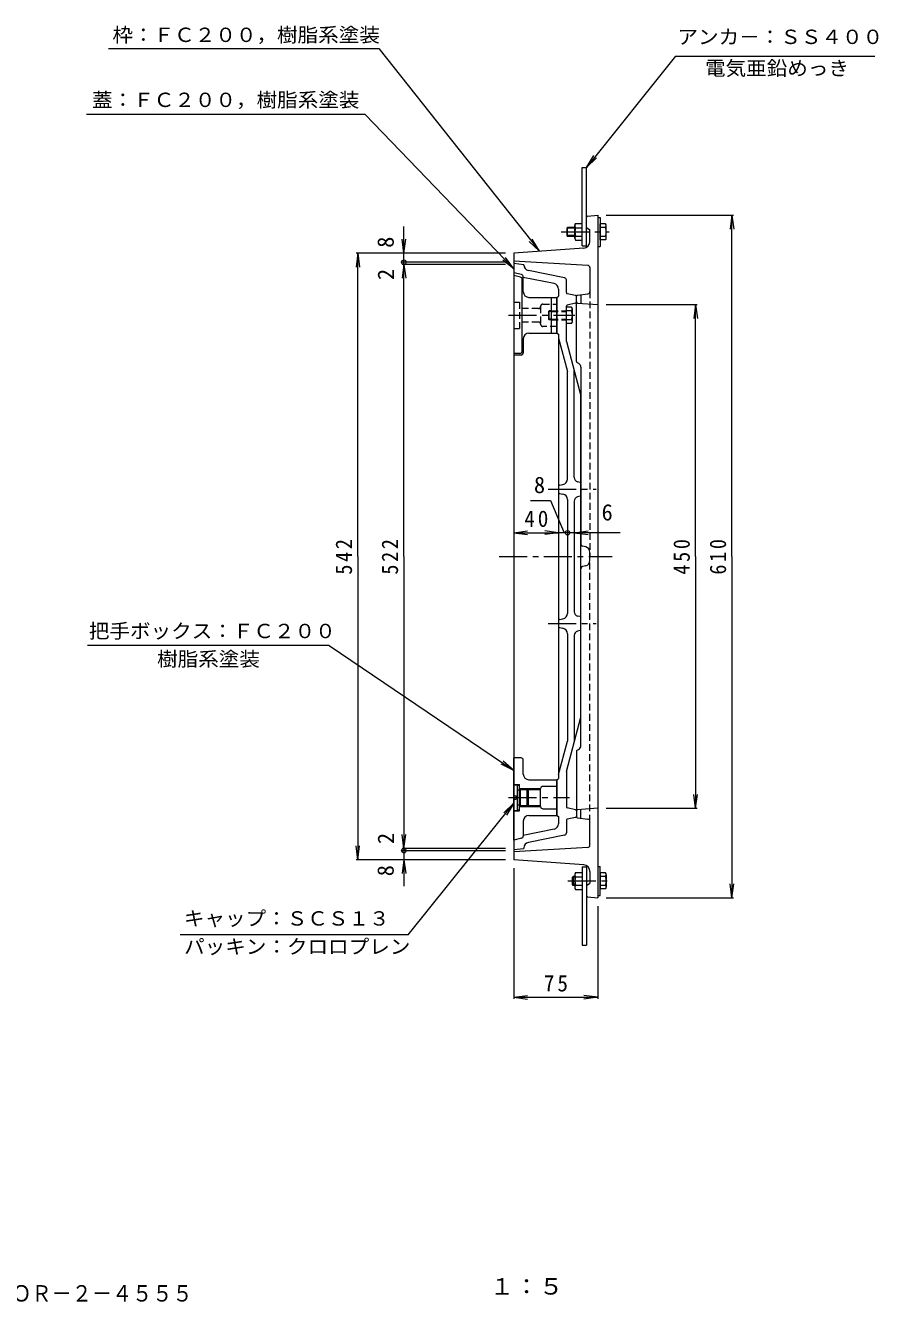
# Model space of a CAD drawing. Units: millimetres, scale not verified. Extents: x -960 to 800, y -688 to 688.
# Drawn here: x 38 to 800, y -688 to 454 of the extents above; entities that cross this region are included whole.
import ezdxf
from ezdxf.enums import TextEntityAlignment as Align

# ---------------------------------------------------------------- set-up
doc = ezdxf.new("R2010")
doc.units = ezdxf.units.MM
doc.header["$LTSCALE"] = 5
doc.header["$PDMODE"] = 32
doc.header["$PDSIZE"] = 4
doc.linetypes.add('CHAIN1', pattern=[8, 5, -1, 1, -1])
doc.linetypes.add('DASHED1', pattern=[1.8, 1.2, -0.6])
for name, color, linetype, lineweight in [('1-0_1-0ﾚｲﾔ', 2, 'Continuous', 9), ('1-1_1-1ﾚｲﾔ', 3, 'Continuous', 9), ('1-2_1-2ﾚｲﾔ', 4, 'Continuous', 9), ('1-3_1-3ﾚｲﾔ', 4, 'Continuous', 9), ('1-4_1-4ﾚｲﾔ', 7, 'Continuous', 9), ('1-E', 7, 'Continuous', 9), ('1-F', 7, 'Continuous', 9)]:
    doc.layers.add(name, color=color, linetype=linetype, lineweight=lineweight)
doc.layers.add('F-4_F-4ﾚｲﾔ', color=2, linetype='Continuous')
doc.styles.add('ＭＳ ゴシック', font='')
doc.styles.get('ＭＳ ゴシック').set_extended_font_data('MS Gothic')

msp = doc.modelspace()

# ---------------------------------------------------------------- linework, layer by layer
at = {"layer": '1-0_1-0ﾚｲﾔ'}
for p, q in [((539.077, 256.618), (539.077, 283.163)), ((539.978, 284.158), (549.077, 285.068)), ((549.077, 285.068), (549.077, -324.933)), ((549.077, 283.067), (551.377, 283.067)), ((551.377, 283.067), (551.377, 257.067)), ((539.077, 274.068), (542.077, 272.068)), ((542.077, 261.633), (542.077, 272.068)), ((556.067, 274.067), (551.377, 274.067)), ((556.067, 266.067), (551.377, 266.067)), ((536.527, 255.65), (474.077, 251.068)), ((549.077, 257.067), (551.377, 257.067)), ((474.077, 251.068), (474.077, -290.933)), ((540.197, 240.181), (474.077, 244.068)), ((542.077, 238.184), (542.077, 216.833)), ((530.077, 154.185), (530.077, 212.685)), ((530.953, 213.677), (540.325, 214.848)), ((530.998, 206.495), (549.077, 205.067)), ((534.077, 214.067), (534.077, 206.252)), ((525.767, 199.567), (521.077, 199.567)), ((525.767, 191.568), (521.077, 191.568)), ((530.63, 153.291), (531.866, 152.673)), ((534.077, 149.095), (534.077, -8.871)), ((538.29, -11.486), (535.592, -10.811)), ((542.077, -23.529), (542.077, -16.336)), ((534.077, -188.96), (534.077, -30.994)), ((538.29, -28.379), (535.592, -29.054)), ((530.077, -194.05), (530.077, -252.55)), ((530.63, -193.156), (531.866, -192.538)), ((549.077, -244.932), (530.998, -246.36)), ((534.077, -253.932), (534.077, -246.117)), ((530.953, -253.542), (540.325, -254.713)), ((542.077, -278.049), (542.077, -256.698)), ((540.197, -280.045), (474.077, -283.933)), ((536.527, -295.515), (474.077, -290.933)), ((539.077, -296.302), (539.077, -323.028)), ((542.077, -301.498), (542.077, -311.933)), ((549.077, -296.932), (551.377, -296.932)), ((551.377, -322.932), (551.377, -296.932)), ((556.067, -305.932), (551.377, -305.932)), ((539.077, -313.933), (542.077, -311.933)), ((556.067, -313.932), (551.377, -313.932)), ((539.978, -324.023), (549.077, -324.933)), ((549.077, -322.932), (551.377, -322.932))]:
    msp.add_line(p, q, dxfattribs=at)
at = {"layer": '1-0_1-0ﾚｲﾔ', "color": 4, "linetype": 'CHAIN1'}
for p, q in [((516.44, 270.067), (559.395, 270.067)), ((522.427, -309.932), (559.395, -309.932))]:
    msp.add_line(p, q, dxfattribs=at)
at = {"layer": '1-0_1-0ﾚｲﾔ', "linetype": 'DASHED1'}
for p in [(542.077, 216.857), (542.077, -256.722)]:
    msp.add_line(p, (542.077, -19.933), dxfattribs=at)
at = {"layer": '1-0_1-0ﾚｲﾔ', "linetype": 'CHAIN1'}
msp.add_line((461.062, -19.933), (561.938, -19.933), dxfattribs=at)
at = {"layer": '1-0_1-0ﾚｲﾔ', "color": 4}
for p, q in [((474.077, -223.682), (479.077, -223.682)), ((474.077, -223.932), (477.077, -223.932)), ((477.077, -223.932), (477.077, -246.932)), ((479.077, -227.432), (498.077, -227.432)), ((479.877, -228.232), (498.077, -228.232)), ((485.994, -243.432), (485.994, -227.432)), ((485.994, -227.432), (487.077, -228.232)), ((487.077, -242.632), (487.077, -228.232)), ((498.077, -243.332), (498.077, -227.532)), ((512.577, -225.432), (500.077, -225.432)), ((474.077, -233.932), (476.077, -233.932)), ((474.077, -236.932), (476.077, -236.932)), ((476.077, -233.932), (476.077, -236.932)), ((474.077, -246.932), (477.077, -246.932)), ((479.077, -243.432), (498.077, -243.432)), ((479.877, -242.632), (498.077, -242.632)), ((487.077, -242.632), (485.994, -243.432)), ((500.077, -245.432), (512.577, -245.432))]:
    msp.add_line(p, q, dxfattribs=at)
at = {"layer": '1-0_1-0ﾚｲﾔ', "color": 6}
for p, q in [((477.077, -224.432), (479.077, -224.432)), ((479.077, -228.682), (477.077, -228.682)), ((479.077, -242.182), (477.077, -242.182)), ((477.077, -246.432), (479.077, -246.432))]:
    msp.add_line(p, q, dxfattribs=at)
at = {"layer": '1-0_1-0ﾚｲﾔ', "color": 4}
msp.add_lwpolyline([(474.077, -247.182), (479.077, -247.182), (479.077, -223.682)], dxfattribs=at)
at = {"layer": '1-0_1-0ﾚｲﾔ'}
for centre, radius, start, end in [((540.077, 283.163), 1, 95.7113, 180), ((536.077, 261.633), 6, 274.2999, 0), ((540.077, 238.184), 2, 0, 86.55798), ((531.077, 212.685), 1, 97.12466, 180), ((531.077, 207.492), 1, 180, 265.49025), ((540.077, 216.833), 2, 277.12431, 0), ((531.077, 154.185), 1, 180, 243.43369), ((530.077, 149.095), 4, 0, 63.4332), ((536.077, -8.871), 2, 180, 255.96478), ((537.077, -16.336), 5, 0, 75.96376), ((536.077, -30.994), 2, 104.03522, 180), ((537.077, -23.529), 5, 284.03624, 0), ((531.077, -194.05), 1, 116.56631, 180), ((530.077, -188.96), 4, 296.5668, 0), ((531.077, -247.357), 1, 94.5141, 180), ((531.077, -252.55), 1, 180, 262.87534), ((540.077, -256.698), 2, 0, 82.87569), ((540.077, -278.049), 2, 273.44202, 0), ((536.077, -301.498), 6, 0, 85.7001), ((540.077, -323.028), 1, 180, 264.2887)]:
    msp.add_arc(centre, radius, start, end, dxfattribs=at)
at = {"layer": '1-0_1-0ﾚｲﾔ', "color": 4}
for centre, start, end in [((500.077, -227.432), 90, 180), ((500.077, -243.432), 180, 270)]:
    msp.add_arc(centre, 2, start, end, dxfattribs=at)
at = {"layer": '1-1_1-1ﾚｲﾔ'}
for p, q in [((474.077, 242.068), (483.077, 241.067)), ((474.077, 242.068), (474.077, -281.933)), ((483.077, 240.505), (483.077, 241.067)), ((510.057, 223.871), (482.577, 229.367)), ((519.469, 229.128), (487.096, 235.602)), ((514.077, 218.969), (514.077, 212.567)), ((521.077, 215.87), (521.077, 227.166)), ((512.577, 211.567), (514.077, 212.567)), ((512.577, 179.567), (512.577, 211.567)), ((529.294, 213.242), (521.86, 214.893)), ((529.294, 206.393), (521.86, 204.742)), ((530.077, 207.37), (530.077, 212.265)), ((521.077, 172.125), (521.077, 203.766)), ((512.577, 179.567), (514.077, 178.568)), ((514.077, 178.568), (514.077, -218.432)), ((514.077, 175.067), (522.077, 145.211)), ((521.077, 172.125), (534.077, 123.609)), ((522.077, 49.217), (522.077, 145.211)), ((528.077, 50.69), (528.077, 146.001)), ((534.077, -163.474), (534.077, 123.609)), ((533.319, 46.257), (531.107, 46.81)), ((514.893, 43.72), (517.998, 44.303)), ((514.893, 36.414), (517.998, 35.832)), ((522.077, 30.918), (522.077, -70.783)), ((528.077, 29.444), (528.077, -69.309)), ((533.319, 33.878), (531.107, 33.325)), ((514.893, -76.279), (517.998, -75.697)), ((533.319, -73.743), (531.107, -73.19)), ((514.893, -83.585), (517.998, -84.168)), ((522.077, -89.082), (522.077, -185.076)), ((528.077, -90.555), (528.077, -185.866)), ((533.319, -86.122), (531.107, -86.675)), ((521.077, -211.99), (534.077, -163.474)), ((514.077, -214.932), (522.077, -185.076)), ((521.077, -211.99), (521.077, -243.63)), ((512.577, -219.432), (514.077, -218.432)), ((512.577, -219.432), (512.577, -251.432)), ((529.294, -246.259), (521.86, -244.607)), ((530.077, -247.235), (530.077, -252.13)), ((521.077, -255.735), (521.077, -267.032)), ((529.294, -253.106), (521.86, -254.758)), ((510.057, -263.736), (482.577, -269.232)), ((519.469, -268.993), (487.096, -275.467)), ((474.077, -281.933), (483.077, -280.932)), ((483.077, -280.37), (483.077, -280.932))]:
    msp.add_line(p, q, dxfattribs=at)
at = {"layer": '1-1_1-1ﾚｲﾔ', "linetype": 'CHAIN1'}
for p, q in [((504.837, 40.067), (547.782, 40.067)), ((504.837, -79.932), (547.782, -79.932))]:
    msp.add_line(p, q, dxfattribs=at)
at = {"layer": '1-1_1-1ﾚｲﾔ'}
msp.add_lwpolyline([(512.577, -251.432), (514.077, -252.432), (514.077, -258.833)], dxfattribs=at)
for centre, radius, start, end in [((488.077, 240.505), 5, 180, 258.69006), ((519.077, 227.166), 2, 0, 78.69028), ((509.077, 218.969), 5, 0, 78.69006), ((522.077, 215.87), 1, 180, 257.47165), ((529.077, 212.265), 1, 0, 77.47165), ((529.077, 207.37), 1, 282.52835, 0), ((522.077, 203.766), 1, 102.52835, 180), ((517.077, 49.217), 5, 280.61945, 0), ((532.077, 50.69), 4, 180, 255.96428), ((533.077, 45.287), 1, 0, 75.96376), ((515.077, 42.738), 1, 100.61809, 180), ((515.077, 37.397), 1, 180, 259.38191), ((517.077, 30.918), 5, 0, 79.38055), ((533.077, 34.848), 1, 284.03624, 0), ((532.077, 29.444), 4, 104.03572, 180), ((515.077, -77.262), 1, 100.61809, 180), ((517.077, -70.783), 5, 280.61945, 0), ((532.077, -69.309), 4, 180, 255.96428), ((533.077, -74.713), 1, 0, 75.96376), ((515.077, -82.602), 1, 180, 259.38191), ((517.077, -89.082), 5, 0, 79.38055), ((532.077, -90.555), 4, 104.03572, 180), ((533.077, -85.152), 1, 284.03624, 0), ((522.077, -243.63), 1, 180, 257.47165), ((529.077, -247.235), 1, 0, 77.47165), ((509.077, -258.833), 5, 281.30994, 0), ((522.077, -255.735), 1, 102.52835, 180), ((529.077, -252.13), 1, 282.52835, 0), ((519.077, -267.032), 2, 281.30972, 0), ((519.077, -267.032), 2, 281.30972, 0), ((488.077, -280.37), 5, 101.30994, 180)]:
    msp.add_arc(centre, radius, start, end, dxfattribs=at)
at = {"layer": '1-2_1-2ﾚｲﾔ'}
for p, q in [((479.077, -227.432), (479.877, -228.232)), ((479.877, -228.232), (479.877, -242.632)), ((479.877, -242.632), (479.077, -243.432))]:
    msp.add_line(p, q, dxfattribs=at)
at = {"layer": '1-3_1-3ﾚｲﾔ'}
for p, q in [((535.077, 327.567), (539.077, 327.567)), ((535.077, 257.567), (535.077, 327.567)), ((474.077, 233.567), (474.077, 160.067)), ((481.035, 231.93), (474.077, 233.567)), ((480.035, 229.666), (474.077, 231.067)), ((482.577, 216.567), (482.577, 229.983)), ((481.577, 163.567), (481.577, 227.719)), ((487.577, 211.567), (512.577, 211.567)), ((507.577, 211.567), (507.577, 179.567)), ((512.577, 211.567), (512.577, 179.567)), ((482.577, 174.567), (482.577, 162.067)), ((487.577, 179.567), (512.577, 179.567)), ((479.577, 161.567), (474.077, 161.567)), ((480.577, 160.067), (474.077, 160.067)), ((474.077, -273.432), (474.077, -199.932)), ((480.577, -199.932), (474.077, -199.932)), ((482.577, -214.432), (482.577, -201.932)), ((487.577, -219.432), (512.577, -219.432)), ((512.577, -251.432), (512.577, -219.432)), ((482.577, -256.432), (482.577, -269.848)), ((487.577, -251.432), (512.577, -251.432)), ((481.035, -271.795), (474.077, -273.432)), ((535.077, -297.432), (535.077, -367.432)), ((535.077, -367.432), (539.077, -367.432))]:
    msp.add_line(p, q, dxfattribs=at)
at = {"layer": '1-3_1-3ﾚｲﾔ', "color": 2}
for p, q in [((528.577, 264.444), (528.577, 275.691)), ((529.299, 277.567), (535.077, 277.567)), ((535.077, 262.567), (535.077, 277.567)), ((551.377, 262.877), (551.377, 277.257)), ((556.067, 277.257), (551.377, 277.257)), ((556.677, 264.472), (556.677, 275.662)), ((528.577, 273.391), (521.377, 273.391)), ((528.577, 266.744), (521.377, 266.744)), ((522.054, 266.067), (522.054, 274.067)), ((528.577, 274.067), (522.054, 274.067)), ((528.577, 266.067), (522.054, 266.067)), ((529.299, 273.815), (535.077, 273.815)), ((529.299, 266.32), (535.077, 266.32)), ((556.067, 262.877), (551.377, 262.877)), ((529.299, 262.567), (535.077, 262.567)), ((507.577, 198.891), (505.077, 198.891)), ((507.577, 199.567), (505.754, 199.567)), ((521.077, 188.377), (521.077, 202.757)), ((525.767, 202.757), (521.077, 202.757)), ((526.377, 189.972), (526.377, 201.162)), ((507.577, 192.244), (505.077, 192.244)), ((507.577, 191.567), (505.754, 191.567)), ((525.767, 188.377), (521.077, 188.377)), ((528.577, -306.609), (526.377, -306.609)), ((527.054, -305.932), (527.054, -313.932)), ((528.577, -305.932), (527.054, -305.932)), ((528.577, -304.309), (528.577, -315.556)), ((529.299, -302.432), (535.077, -302.432)), ((529.299, -306.185), (535.077, -306.185)), ((535.077, -302.432), (535.077, -317.432)), ((551.377, -302.742), (551.377, -317.122)), ((556.067, -302.742), (551.377, -302.742)), ((556.677, -304.337), (556.677, -315.527)), ((528.577, -313.256), (526.377, -313.256)), ((528.577, -313.932), (527.054, -313.932)), ((529.299, -313.68), (535.077, -313.68)), ((529.299, -317.432), (535.077, -317.432)), ((556.067, -317.122), (551.377, -317.122))]:
    msp.add_line(p, q, dxfattribs=at)
at = {"layer": '1-3_1-3ﾚｲﾔ', "linetype": 'DASHED1'}
for p, q in [((500.077, 205.567), (512.577, 205.567)), ((496.177, 201.567), (479.077, 201.567)), ((498.077, 203.467), (498.077, 203.567)), ((498.077, 203.467), (498.077, 187.667)), ((474.077, 183.817), (479.077, 183.817)), ((496.077, 189.567), (479.077, 189.567)), ((498.077, 187.667), (498.077, 187.567)), ((512.577, 185.567), (500.077, 185.567)), ((498.077, -227.532), (498.077, -227.432)), ((498.077, -243.332), (498.077, -243.432))]:
    msp.add_line(p, q, dxfattribs=at)
at = {"layer": '1-3_1-3ﾚｲﾔ', "linetype": 'CHAIN1'}
for p, q in [((469.47, 195.567), (528.697, 195.567)), ((469.47, -235.432), (523.799, -235.432))]:
    msp.add_line(p, q, dxfattribs=at)
at = {"layer": '1-3_1-3ﾚｲﾔ', "color": 2, "linetype": 'DASHED1'}
for p, q in [((507.577, 199.567), (521.077, 199.567)), ((507.577, 198.891), (521.077, 198.891)), ((507.577, 192.244), (521.077, 192.244)), ((507.577, 191.567), (521.077, 191.567))]:
    msp.add_line(p, q, dxfattribs=at)
at = {"layer": '1-3_1-3ﾚｲﾔ'}
for points in [[(535.077, 257.567), (539.077, 257.567), (539.077, 327.567)], [(535.077, -297.432), (539.077, -297.432), (539.077, -367.432)]]:
    msp.add_lwpolyline(points, dxfattribs=at)
at = {"layer": '1-3_1-3ﾚｲﾔ', "color": 2}
for points in [[(522.054, 274.067), (521.377, 273.391), (521.377, 266.744), (522.054, 266.067)], [(527.054, -313.932), (526.377, -313.256), (526.377, -306.609), (527.054, -305.932)]]:
    msp.add_lwpolyline(points, dxfattribs=at)
at = {"layer": '1-3_1-3ﾚｲﾔ', "linetype": 'DASHED1'}
msp.add_lwpolyline([(474.077, 207.317), (479.077, 207.317), (479.077, 183.817)], dxfattribs=at)
at = {"layer": '1-3_1-3ﾚｲﾔ', "color": 2}
msp.add_lwpolyline([(505.754, 199.567), (505.077, 198.891), (505.077, 192.244), (505.754, 191.567)], close=True, dxfattribs=at)
for centre, radius, start, end in [((531.377, 275.691), 2.8, 137.92572, 222.07428), ((554.287, 275.662), 2.39, 318.13611, 41.86389), ((538.666, 270.067), 10.089, 158.19786, 201.80214), ((531.377, 264.444), 2.8, 137.92557, 222.07463), ((543.259, 270.067), 13.418, 342.6564, 17.3436), ((554.287, 264.472), 2.39, 318.13611, 41.86389), ((523.987, 201.162), 2.39, 318.13611, 41.86389), ((512.959, 195.567), 13.418, 342.6564, 17.3436), ((523.987, 189.972), 2.39, 318.13611, 41.86389), ((531.377, -304.309), 2.8, 137.92537, 222.07443), ((538.666, -309.932), 10.089, 158.19786, 201.80214), ((554.287, -304.337), 2.39, 318.13611, 41.86389), ((543.259, -309.932), 13.418, 342.6564, 17.3436), ((531.377, -315.556), 2.8, 137.92572, 222.07428), ((554.287, -315.527), 2.39, 318.13611, 41.86389)]:
    msp.add_arc(centre, radius, start, end, dxfattribs=at)
at = {"layer": '1-3_1-3ﾚｲﾔ'}
for centre, radius, start, end in [((479.577, 227.719), 2, 0, 76.75899), ((480.577, 229.983), 2, 0, 76.7585), ((487.577, 216.567), 5, 180, 270), ((487.577, 174.567), 5, 90, 180), ((479.577, 163.567), 2, 270, 0), ((480.577, 162.067), 2, 270, 0), ((480.577, -201.932), 2, 0, 90), ((487.577, -214.432), 5, 180, 270), ((487.577, -256.432), 5, 90, 180), ((480.577, -269.848), 2, 283.2415, 0)]:
    msp.add_arc(centre, radius, start, end, dxfattribs=at)
at = {"layer": '1-3_1-3ﾚｲﾔ', "linetype": 'DASHED1'}
for centre, radius, start, end in [((500.077, 203.567), 2, 90, 180), ((496.177, 203.467), 1.9, 270, 0), ((496.177, 187.667), 1.9, 0, 90), ((500.077, 187.567), 2, 180, 270)]:
    msp.add_arc(centre, radius, start, end, dxfattribs=at)
at = {"layer": '1-4_1-4ﾚｲﾔ'}
for p, q in [((375.905, 243.068), (375.905, 274.811)), ((556.577, 285.068), (670.419, 285.068)), ((668.919, 285.068), (667.287, 272.675)), ((668.919, 285.068), (670.55, 272.675)), ((668.919, -19.933), (668.919, 285.068)), ((375.905, 251.068), (374.274, 263.461)), ((375.905, 251.068), (377.537, 263.461)), ((334.771, 251.068), (333.139, 238.675)), ((466.577, 251.068), (333.271, 251.068)), ((334.771, 251.068), (336.402, 238.675)), ((334.771, -19.933), (334.771, 251.068)), ((375.905, 241.068), (374.274, 228.675)), ((466.577, 243.068), (374.405, 243.068)), ((466.577, 241.068), (374.405, 241.068)), ((375.905, 241.068), (375.905, 243.068)), ((375.905, 241.068), (377.537, 228.675)), ((375.905, -19.933), (375.905, 241.068)), ((556.577, 205.068), (637.986, 205.068)), ((636.486, 205.068), (634.855, 192.675)), ((636.486, 205.068), (638.118, 192.675)), ((636.486, -19.933), (636.486, 205.068)), ((474.077, 1.243), (486.47, 2.874)), ((474.077, 1.243), (514.077, 1.243)), ((474.077, 1.243), (486.47, -0.389)), ((514.077, 1.243), (501.684, 2.874)), ((514.077, 1.243), (501.684, -0.389)), ((514.077, 1.243), (501.684, -0.389)), ((569.086, 1.243), (522.077, 1.243)), ((528.077, 1.243), (540.47, 2.874)), ((528.077, 1.243), (540.47, -0.389)), ((334.771, -19.933), (334.771, -290.933)), ((375.905, -19.933), (375.905, -280.933)), ((636.486, -19.933), (636.486, -244.933)), ((668.919, -19.933), (668.919, -324.933)), ((636.486, -244.933), (634.855, -232.54)), ((636.486, -244.933), (638.118, -232.54)), ((556.577, -244.933), (637.986, -244.933)), ((375.905, -280.933), (374.274, -268.54)), ((375.905, -280.933), (377.537, -268.54)), ((334.771, -290.933), (333.139, -278.54)), ((334.771, -290.933), (336.402, -278.54)), ((466.577, -280.933), (374.405, -280.933)), ((466.577, -282.933), (374.405, -282.933)), ((375.905, -280.933), (375.905, -282.933)), ((375.905, -282.933), (375.905, -314.676)), ((466.577, -290.933), (333.271, -290.933)), ((375.905, -290.933), (374.274, -303.326)), ((375.905, -290.933), (377.537, -303.326)), ((474.077, -298.432), (474.077, -415.396)), ((668.919, -324.933), (667.287, -312.54)), ((668.919, -324.933), (670.55, -312.54)), ((556.577, -324.933), (670.419, -324.933)), ((549.077, -332.432), (549.077, -415.396)), ((474.077, -413.896), (486.47, -412.265)), ((474.077, -413.896), (549.077, -413.896)), ((474.077, -413.896), (486.47, -415.528)), ((549.077, -413.896), (536.684, -412.265)), ((549.077, -413.896), (536.684, -415.528))]:
    msp.add_line(p, q, dxfattribs=at)
for points in [[(488.904, 29.966), (506.962, 29.966), (519.001, 1.243)], [(522.077, 1.243), (514.077, 1.243), (501.684, 2.874)]]:
    msp.add_lwpolyline(points, dxfattribs=at)
for p in [(375.905, 243.068), (522.077, 1.243), (375.905, -282.933)]:
    msp.add_point(p, dxfattribs=at)
at = {"layer": '1-E'}
for p, q in [((111.964, 433.942), (353.51, 433.942)), ((353.51, 433.942), (496.906, 252.743)), ((618.434, 427.095), (539.077, 327.568)), ((618.434, 427.095), (796.703, 427.095)), ((341.384, 375.045), (92.385, 375.045)), ((474.077, 237.098), (341.384, 375.045)), ((309.119, -99.386), (93.407, -99.386)), ((309.119, -99.386), (474.077, -211.122)), ((379.829, -358.011), (474.077, -240.364)), ((379.829, -358.011), (176.12, -358.011))]:
    msp.add_line(p, q, dxfattribs=at)
at = {"layer": '1-F'}
for p, q in [((539.077, 327.568), (545.527, 338.275)), ((539.077, 327.568), (548.079, 336.24)), ((496.906, 252.743), (490.495, 263.473)), ((496.906, 252.743), (487.936, 261.448)), ((474.077, 237.098), (464.31, 244.899)), ((474.077, 237.098), (466.661, 247.161)), ((474.077, -211.122), (462.901, -205.523)), ((474.077, -211.122), (464.731, -202.821)), ((474.077, -240.364), (465.055, -249.016)), ((474.077, -240.364), (467.602, -251.056))]:
    msp.add_line(p, q, dxfattribs=at)

# ---------------------------------------------------------------- texts
at = {"layer": '1-4_1-4ﾚｲﾔ', "color": 2, "style": 'ＭＳ ゴシック'}
for s, p in [('8', (371.243, 255.881)), ('2', (371.48, 227.077)), ('2', (371.48, -276.942)), ('8', (371.243, -305.746))]:
    msp.add_text(s, height=14.66, rotation=90, dxfattribs=at).set_placement(p, align=Align.BOTTOM_LEFT)
for s, p in [('8', (492.08, 32.283)), ('6', (552.494, 7.813))]:
    msp.add_text(s, height=14.66, dxfattribs=at).set_placement(p, align=Align.BOTTOM_LEFT)
at = {"layer": '1-4_1-4ﾚｲﾔ', "color": 2, "char_height": 14.66, "attachment_point": 7, "style": 'ＭＳ ゴシック'}
for s, insert in [('\\T1.27;\\W0.95;40', (483.452, 6.243)), ('\\T1.27;\\W0.95;75', (500.952, -408.896))]:
    msp.add_mtext(s, dxfattribs=dict(at, insert=insert))
at = {"layer": '1-4_1-4ﾚｲﾔ', "color": 2, "char_height": 14.66, "attachment_point": 7, "rotation": 90, "style": 'ＭＳ ゴシック'}
for s, insert in [('\\T1.27;\\W0.9;450', (631.486, -36.183)), ('\\T1.27;\\W0.9;610', (663.919, -36.183))]:
    msp.add_mtext(s, dxfattribs=dict(at, insert=insert))
at = {"layer": '1-E', "color": 4, "style": 'ＭＳ ゴシック', "width": 1.05}
for s, p in [('枠：ＦＣ２００，樹脂系塗装', (115.595, 435.946)), ('アンカ－：ＳＳ４００', (620.256, 434.146)), ('電気亜鉛めっき', (644.88, 406.117)), ('蓋：ＦＣ２００，樹脂系塗装', (97.317, 377.843)), ('把手ボックス：ＦＣ２００', (94.495, -96.838)), ('樹脂系塗装', (155.442, -121.869)), ('キャップ：ＳＣＳ１３', (179.385, -353.685)), ('パッキン：クロロプレン', (179.588, -378.895))]:
    msp.add_text(s, height=12.83, dxfattribs=at).set_placement(p, align=Align.BOTTOM_LEFT)
at = {"layer": '1-F', "color": 2, "char_height": 14.66, "attachment_point": 7, "rotation": 90, "style": 'ＭＳ ゴシック'}
for s, insert in [('\\T1.27;\\W0.9;542', (329.771, -36.183)), ('\\T1.27;\\W0.9;522', (370.905, -36.183))]:
    msp.add_mtext(s, dxfattribs=dict(at, insert=insert))
at = {"layer": 'F-4_F-4ﾚｲﾔ', "style": 'ＭＳ ゴシック'}
for s, width, p in [('カラー舗装用鉄蓋\u3000ＭＲＯＲ－２－４５５５', 0.9, (-172.731, -690.2)), ('１：５', 1.1, (452.5, -684.006))]:
    msp.add_text(s, height=14.66, dxfattribs=dict(at, width=width)).set_placement(p, align=Align.BOTTOM_LEFT)

doc.saveas('drawing.dxf')
